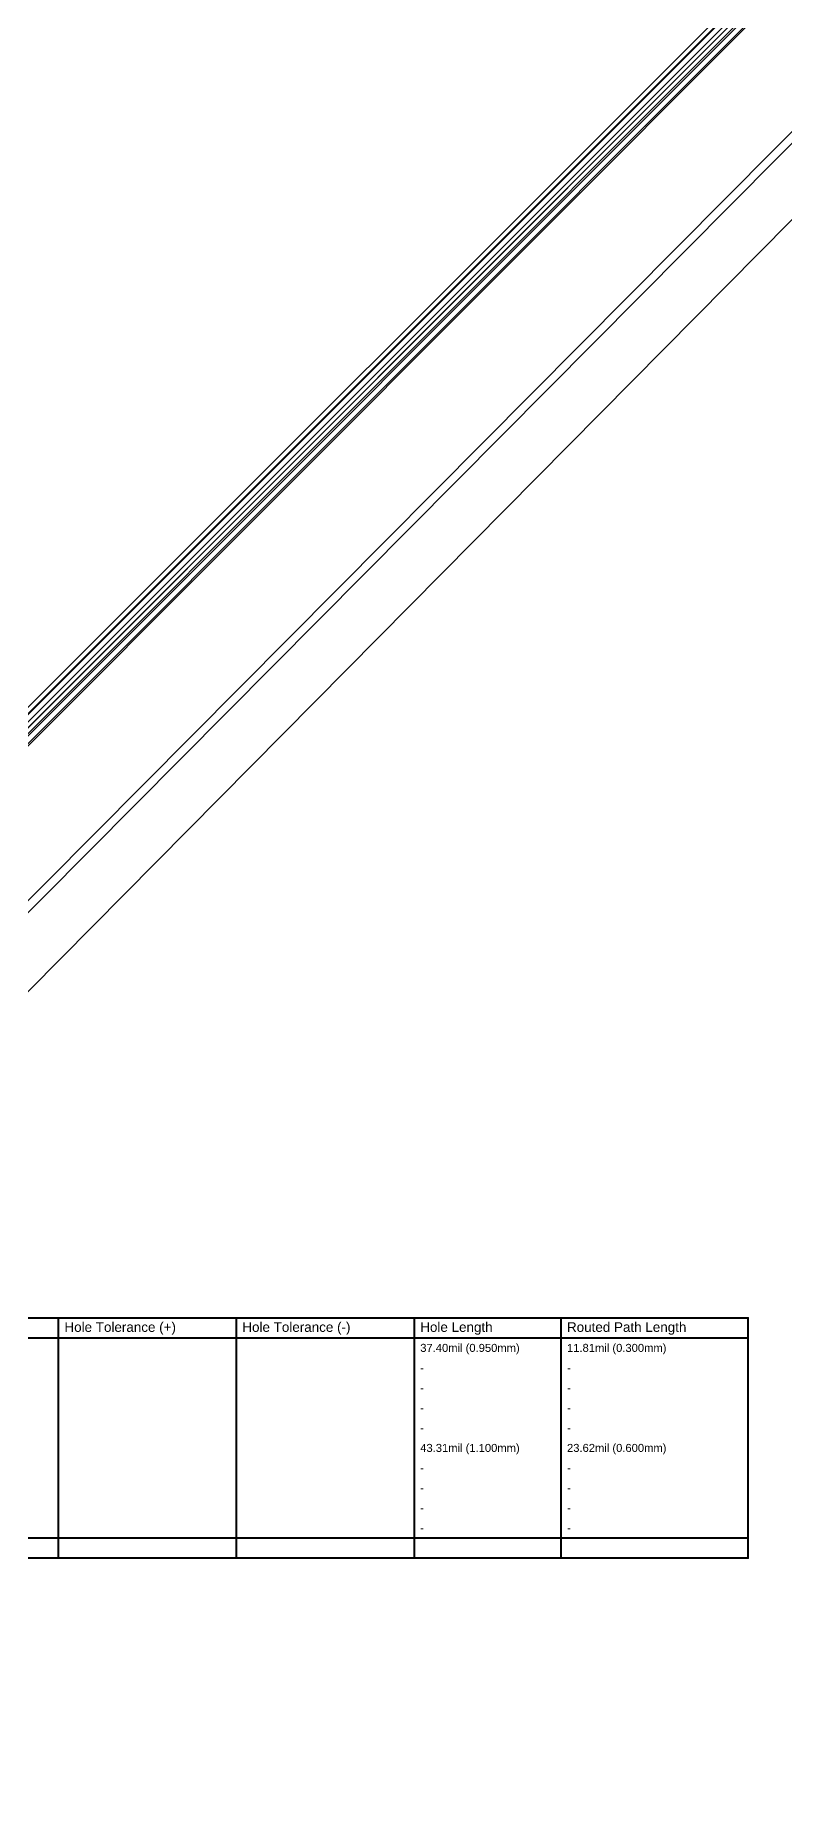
# Model space of a CAD drawing. Header units: inches. Extents: x -11 to 5433, y -4 to 5447.
# Drawn here: x 195.8 to 338.6, y 2.5 to 337.1 of the extents above; entities that cross this region are included whole.
import ezdxf

# ---------------------------------------------------------------- set-up
doc = ezdxf.new("R2010")
doc.units = ezdxf.units.IN
for name, color, linetype in [('Bottom Solder', 6, 'Continuous'), ('Drill Drawing', 1, 'Continuous'), ('Top Solder', 216, 'Continuous')]:
    doc.layers.add(name, color=color, linetype=linetype)
doc.styles.add('Arial', font='', dxfattribs={"height": 0.2})
doc.styles.get('Arial').set_extended_font_data('Arial')

# ---------------------------------------------------------------- blocks, each defined once
blk = doc.blocks.new('WQFN_30_EP_2_5_4_5__B_27')
at = {"layer": 'Bottom Solder'}
for p in [(-0.82, 1.9), (0.68, 1.9), (-1.49, 1.66), (0.95, 1.65), (-1.49, -1.94), (1.03, -1.95), (-0.94, -2.49), (0.68, -2.5)]:
    blk.add_line(p, (-5421.19, -5425.69), dxfattribs=at)
blk = doc.blocks.new('TL3340AF160QG_48')
at = {"layer": 'Top Solder'}
for p in [(-1.71, 0.38), (0.77, 1.95)]:
    blk.add_line(p, (-5443.02, 5441.64), dxfattribs=at)
blk = doc.blocks.new('VSON_10_EP_3_3__B_56')
at = {"layer": 'Bottom Solder'}
blk.add_line((0.42, 1.75), (5389.66, 5446.73), dxfattribs=at)
blk = doc.blocks.new('TL3340AF160QG_B_63')
at = {"layer": 'Bottom Solder'}
for p in [(-0.77, 0), (1.53, 0.03)]:
    blk.add_line(p, (5376.18, 5414.85), dxfattribs=at)

msp = doc.modelspace()

# ---------------------------------------------------------------- linework, layer by layer
at = {"layer": 'Drill Drawing'}
for points in [[(-10.76, 92.78, 0.381, 0.381, 0), (331.59, 92.78, 0.381, 0.381, 0)], [(200.28, 47.06, 0.381, 0.381, 0), (200.28, 92.78, 0.381, 0.381, 0)], [(234.16, 47.06, 0.381, 0.381, 0), (234.16, 92.78, 0.381, 0.381, 0)], [(268.03, 47.06, 0.381, 0.381, 0), (268.03, 92.78, 0.381, 0.381, 0)], [(295.96, 47.06, 0.381, 0.381, 0), (295.96, 92.78, 0.381, 0.381, 0)], [(331.59, 47.06, 0.381, 0.381, 0), (331.59, 92.78, 0.381, 0.381, 0)], [(-10.76, 88.97, 0.381, 0.381, 0), (331.59, 88.97, 0.381, 0.381, 0)], [(-10.76, 50.87, 0.381, 0.381, 0), (331.59, 50.87, 0.381, 0.381, 0)], [(-10.76, 47.06, 0.381, 0.381, 0), (331.59, 47.06, 0.381, 0.381, 0)]]:
    msp.add_lwpolyline(points, format="xyseb", dxfattribs=at)
for points in [[(200.19, 92.78, 0.191, 0.191, 1), (200.38, 92.78, 0.191, 0.191, 1)], [(234.06, 92.78, 0.191, 0.191, 1), (234.25, 92.78, 0.191, 0.191, 1)], [(267.94, 92.78, 0.191, 0.191, 1), (268.13, 92.78, 0.191, 0.191, 1)], [(295.87, 92.78, 0.191, 0.191, 1), (296.06, 92.78, 0.191, 0.191, 1)], [(331.49, 92.78, 0.191, 0.191, 1), (331.68, 92.78, 0.191, 0.191, 1)], [(331.49, 92.78, 0.191, 0.191, 1), (331.68, 92.78, 0.191, 0.191, 1)], [(331.49, 88.97, 0.191, 0.191, 1), (331.68, 88.97, 0.191, 0.191, 1)], [(331.49, 50.87, 0.191, 0.191, 1), (331.68, 50.87, 0.191, 0.191, 1)], [(200.19, 47.06, 0.191, 0.191, 1), (200.38, 47.06, 0.191, 0.191, 1)], [(234.06, 47.06, 0.191, 0.191, 1), (234.25, 47.06, 0.191, 0.191, 1)], [(267.94, 47.06, 0.191, 0.191, 1), (268.13, 47.06, 0.191, 0.191, 1)], [(295.87, 47.06, 0.191, 0.191, 1), (296.06, 47.06, 0.191, 0.191, 1)], [(331.49, 47.06, 0.191, 0.191, 1), (331.68, 47.06, 0.191, 0.191, 1)], [(331.49, 47.06, 0.191, 0.191, 1), (331.68, 47.06, 0.191, 0.191, 1)]]:
    msp.add_lwpolyline(points, format="xyseb", close=True, dxfattribs=at)

# ---------------------------------------------------------------- block references
for name, p, rotation in [('TL3340AF160QG_48', (-8.79, 4.47), 270), ('WQFN_30_EP_2_5_4_5__B_27', (11.67, 21.81), 180)]:
    msp.add_blockref(name, p, dxfattribs=dict(rotation=rotation))
for name, p in [('VSON_10_EP_3_3__B_56', (43.19, 0.77)), ('TL3340AF160QG_B_63', (56.67, 32.65))]:
    msp.add_blockref(name, p)

# ---------------------------------------------------------------- texts
at = {"layer": 'Drill Drawing', "style": 'Arial'}
for s, height, p in [('Hole Tolerance (+)', 1.8288, (201.43, 90.12)), ('Hole Tolerance (-)', 1.8288, (235.3, 90.12)), ('Hole Length', 1.8288, (269.17, 90.12)), ('Routed Path Length', 1.8288, (297.11, 90.12)), ('37.40mil (0.950mm)', 1.524, (269.17, 86.31)), ('11.81mil (0.300mm)', 1.524, (297.11, 86.31)), ('-', 1.52, (269.17, 82.5)), ('-', 1.52, (297.11, 82.5)), ('-', 1.52, (269.17, 78.69)), ('-', 1.52, (297.11, 78.69)), ('-', 1.52, (269.17, 74.88)), ('-', 1.52, (297.11, 74.88)), ('-', 1.52, (269.17, 71.07)), ('-', 1.52, (297.11, 71.07)), ('43.31mil (1.100mm)', 1.524, (269.17, 67.26)), ('23.62mil (0.600mm)', 1.524, (297.11, 67.26)), ('-', 1.52, (269.17, 63.45)), ('-', 1.52, (297.11, 63.45)), ('-', 1.52, (269.17, 59.64)), ('-', 1.52, (297.11, 59.64)), ('-', 1.52, (269.17, 55.83)), ('-', 1.52, (297.11, 55.83)), ('-', 1.52, (269.17, 52.02)), ('-', 1.52, (297.11, 52.02))]:
    msp.add_text(s, height=height, dxfattribs=at).set_placement(p)

doc.saveas('drawing.dxf')
